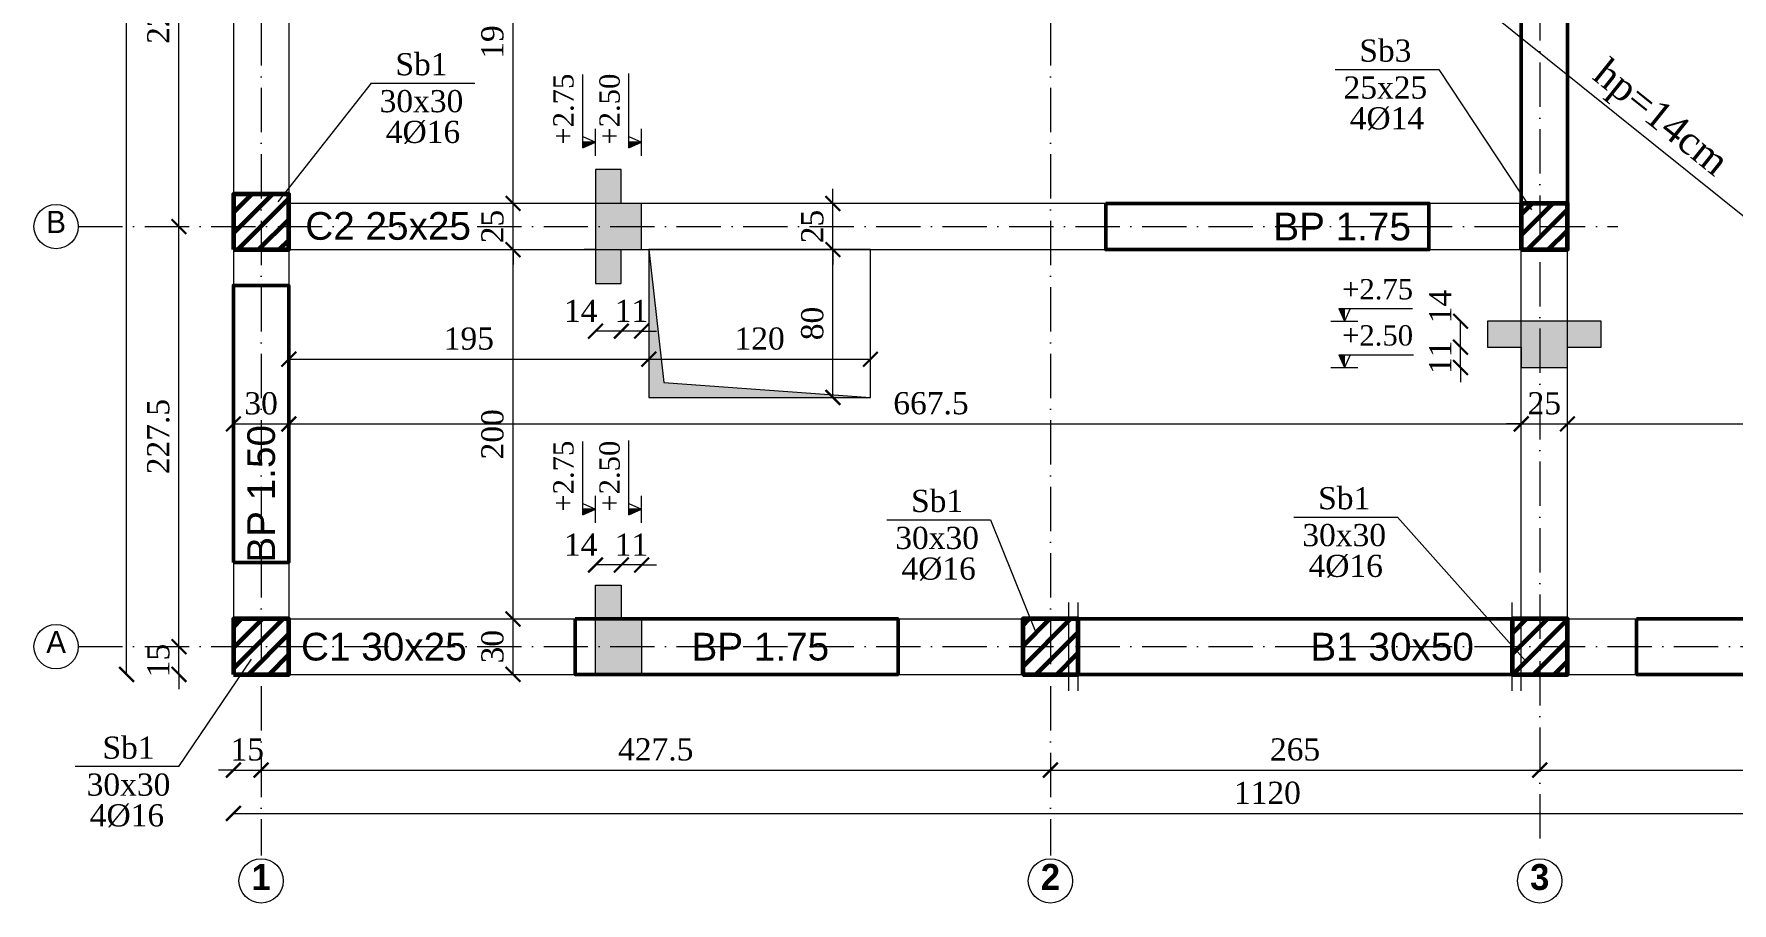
# Model space of a CAD drawing. Header units: millimetres. Extents: x 101328 to 154515, y -615720 to -604223.
# Drawn here: x 101453 to 110650, y -615720 to -611013 of the extents above; entities that cross this region are included whole.
import ezdxf
from ezdxf.enums import TextEntityAlignment as Align

# ---------------------------------------------------------------- set-up
doc = ezdxf.new("R2010")
doc.units = ezdxf.units.MM
doc.header["$PDMODE"] = 2
doc.header["$PDSIZE"] = 50
doc.linetypes.add('ACAD_ISO10W100', pattern=[18, 12, -3, 0, -3])
doc.layers.get('0').update_dxf_attribs({"lineweight": 15})
doc.layers.get('Defpoints').update_dxf_attribs({"color": 4})
for name, color, linetype, lineweight in [('Axe', 1, 'ACAD_ISO10W100', 18), ('Centuri', 7, 'Continuous', 15), ('Cofrag', 21, 'Continuous', 15), ('Cote', 7, 'Continuous', 18), ('Grinzi', 2, 'Continuous', 50), ('Stalpi', 11, 'Continuous', 60), ('Stalpi notatii', 4, 'Continuous', 20)]:
    doc.layers.add(name, color=color, linetype=linetype, lineweight=lineweight)
doc.layers.add('Markers', color=7, linetype='Continuous')
doc.layers.add('NEVAZUT', color=51, linetype='Continuous', lineweight=15, plot=False)
doc.styles.add('arial r150', font='arial.ttf', dxfattribs={"height": 150})
doc.styles.add('cezar', font='times.ttf')
doc.styles.add('GENERATED_STYLE_4', font='BELLB.TTF')
doc.styles.add('WMF-Times New Roman0', font='times.ttf')
doc.dimstyles.new('Centimetri 50', dxfattribs={"dimtxt": 120, "dimasz": 80, "dimexe": 1, "dimexo": 1, "dimgap": 50, "dimtad": 1, "dimdec": 0, "dimlfac": 0.1, "dimdsep": 46, "dimtxsty": 'WMF-Times New Roman0', "dimblk": 'ARCHTICK', "dimcen": 40, "dimse1": 1, "dimse2": 1, "dimclrd": 256, "dimclre": 256, "dimclrt": 256, "dimadec": 0, "dimazin": 2, "dimtp": 0.1, "dimtm": 0.1, "dimtfac": 0.71, "dimtdec": 0, "dimtix": 1, "dimtmove": 0, "dimatfit": 3, "dimfxl": 1, "dimlwd": -1, "dimlwe": -1, "dimarcsym": 0})
doc.dimstyles.new('Centimetri 50 cu virgula', dxfattribs={"dimtxt": 120, "dimasz": 80, "dimexe": 1, "dimexo": 1, "dimgap": 50, "dimtad": 1, "dimdec": 1, "dimlfac": 0.1, "dimzin": 12, "dimdsep": 46, "dimtxsty": 'WMF-Times New Roman0', "dimblk": 'ARCHTICK', "dimcen": 0, "dimse1": 1, "dimse2": 1, "dimclrd": 256, "dimclre": 256, "dimclrt": 256, "dimadec": 0, "dimazin": 3, "dimtp": 0.1, "dimtm": 0.1, "dimtfac": 0.71, "dimtdec": 1, "dimtix": 1, "dimtmove": 0, "dimatfit": 3, "dimfxl": 1, "dimlwd": -1, "dimlwe": -1, "dimarcsym": 0})
pattern_1 = [(45, (-30521.63, -2480.97), (-56.126601, 56.126601), [])]

# ---------------------------------------------------------------- blocks, each defined once
blk = doc.blocks.new('_ArchTick')
at = {"color": 0, "linetype": 'ByBlock', "const_width": 0.15}
blk.add_lwpolyline([(-0.5, -0.5), (0.5, 0.5)], dxfattribs=at)
blk = doc.blocks.new('*D7329')
at = {"layer": 'Cote', "ltscale": 1.5, "transparency": 16777216}
for p, q in [((102533.7, -614999.7), (102453.7, -614999.7)), ((102533.7, -614999.7), (102683.7, -614999.7)), ((102683.7, -614999.7), (102763.7, -614999.7))]:
    blk.add_line(p, q, dxfattribs=at)
at = {"layer": 'Defpoints', "color": 0, "ltscale": 1.5, "transparency": 16777216}
for p in [(102533.7, -614481.3), (102683.7, -614999.7), (102683.7, -615461.7)]:
    blk.add_point(p, dxfattribs=at)
at = {"layer": 'Cote', "ltscale": 1.5, "transparency": 16777216, "xscale": 80, "yscale": 80, "zscale": 80}
blk.add_blockref('_ArchTick', (102533.7, -614999.7), dxfattribs=at)
at = {"layer": 'Cote', "ltscale": 1.5, "transparency": 16777216, "xscale": 80, "yscale": 80, "zscale": 80, "rotation": 180}
blk.add_blockref('_ArchTick', (102683.7, -614999.7), dxfattribs=at)
at = {"layer": 'Cote', "ltscale": 1.5, "transparency": 16777216, "insert": (102608.7, -614888.6), "char_height": 120, "attachment_point": 5, "style": 'WMF-Times New Roman0'}
blk.add_mtext('15', dxfattribs=at)
blk = doc.blocks.new('*D7330')
at = {"layer": 'Cote', "ltscale": 1.5, "transparency": 16777216}
blk.add_line((102683.7, -614999.7), (106958.7, -614999.7), dxfattribs=at)
at = {"layer": 'Defpoints', "color": 0, "ltscale": 1.5, "transparency": 16777216}
for p in [(106958.7, -614999.7), (102683.7, -615461.7), (106958.7, -615461.4)]:
    blk.add_point(p, dxfattribs=at)
at = {"layer": 'Cote', "ltscale": 1.5, "transparency": 16777216, "xscale": 80, "yscale": 80, "zscale": 80, "rotation": 180}
blk.add_blockref('_ArchTick', (102683.7, -614999.7), dxfattribs=at)
at = {"layer": 'Cote', "ltscale": 1.5, "transparency": 16777216, "xscale": 80, "yscale": 80, "zscale": 80}
blk.add_blockref('_ArchTick', (106958.7, -614999.7), dxfattribs=at)
at = {"layer": 'Cote', "ltscale": 1.5, "transparency": 16777216, "insert": (104821.2, -614888.5), "char_height": 120, "attachment_point": 5, "style": 'WMF-Times New Roman0'}
blk.add_mtext('427.5', dxfattribs=at)
blk = doc.blocks.new('*D7331')
at = {"layer": 'Cote', "ltscale": 1.5, "transparency": 16777216}
blk.add_line((106958.7, -614999.7), (109608.7, -614999.7), dxfattribs=at)
at = {"layer": 'Defpoints', "color": 0, "ltscale": 1.5, "transparency": 16777216}
for p in [(109608.7, -614999.7), (106958.7, -615461.4), (109608.7, -615461.9)]:
    blk.add_point(p, dxfattribs=at)
at = {"layer": 'Cote', "ltscale": 1.5, "transparency": 16777216, "xscale": 80, "yscale": 80, "zscale": 80, "rotation": 180}
blk.add_blockref('_ArchTick', (106958.7, -614999.7), dxfattribs=at)
at = {"layer": 'Cote', "ltscale": 1.5, "transparency": 16777216, "xscale": 80, "yscale": 80, "zscale": 80}
blk.add_blockref('_ArchTick', (109608.7, -614999.7), dxfattribs=at)
at = {"layer": 'Cote', "ltscale": 1.5, "transparency": 16777216, "insert": (108283.7, -614888.6), "char_height": 120, "attachment_point": 5, "style": 'WMF-Times New Roman0'}
blk.add_mtext('265', dxfattribs=at)
blk = doc.blocks.new('*D7332')
at = {"layer": 'Cote', "ltscale": 1.5, "transparency": 16777216}
blk.add_line((109608.7, -614999.7), (113583.7, -614999.7), dxfattribs=at)
at = {"layer": 'Defpoints', "color": 0, "ltscale": 1.5, "transparency": 16777216}
for p in [(113583.7, -614999.7), (109608.7, -615461.9), (113583.7, -615461.8)]:
    blk.add_point(p, dxfattribs=at)
at = {"layer": 'Cote', "ltscale": 1.5, "transparency": 16777216, "xscale": 80, "yscale": 80, "zscale": 80, "rotation": 180}
blk.add_blockref('_ArchTick', (109608.7, -614999.7), dxfattribs=at)
at = {"layer": 'Cote', "ltscale": 1.5, "transparency": 16777216, "xscale": 80, "yscale": 80, "zscale": 80}
blk.add_blockref('_ArchTick', (113583.7, -614999.7), dxfattribs=at)
at = {"layer": 'Cote', "ltscale": 1.5, "transparency": 16777216, "insert": (111596.2, -614888.5), "char_height": 120, "attachment_point": 5, "style": 'WMF-Times New Roman0'}
blk.add_mtext('397.5', dxfattribs=at)
blk = doc.blocks.new('*D7334')
at = {"layer": 'Cote', "ltscale": 1.5, "transparency": 16777216}
blk.add_line((102533.7, -615234.4), (113733.7, -615234.4), dxfattribs=at)
at = {"layer": 'Defpoints', "color": 0, "ltscale": 1.5, "transparency": 16777216}
for p in [(102533.7, -614481.3), (113733.7, -614481.3), (113733.7, -615234.4)]:
    blk.add_point(p, dxfattribs=at)
at = {"layer": 'Cote', "ltscale": 1.5, "transparency": 16777216, "xscale": 80, "yscale": 80, "zscale": 80, "rotation": 180}
blk.add_blockref('_ArchTick', (102533.7, -615234.4), dxfattribs=at)
at = {"layer": 'Cote', "ltscale": 1.5, "transparency": 16777216, "xscale": 80, "yscale": 80, "zscale": 80}
blk.add_blockref('_ArchTick', (113733.7, -615234.4), dxfattribs=at)
at = {"layer": 'Cote', "ltscale": 1.5, "transparency": 16777216, "insert": (108133.7, -615123.4), "char_height": 120, "attachment_point": 5, "style": 'WMF-Times New Roman0'}
blk.add_mtext('1120', dxfattribs=at)
blk = doc.blocks.new('*D7349')
at = {"layer": 'Cote', "ltscale": 1.5, "transparency": 16777216}
for p, q in [((102238.6, -614331.3), (102238.6, -614251.3)), ((102238.6, -614481.3), (102238.6, -614331.3)), ((102238.6, -614481.3), (102238.6, -614561.3))]:
    blk.add_line(p, q, dxfattribs=at)
at = {"layer": 'Defpoints', "color": 0, "ltscale": 1.5, "transparency": 16777216}
for p in [(101693.4, -614331.3), (102238.6, -614331.3), (102533.7, -614481.3)]:
    blk.add_point(p, dxfattribs=at)
at = {"layer": 'Cote', "ltscale": 1.5, "transparency": 16777216, "xscale": 80, "yscale": 80, "zscale": 80}
for p, rotation in [((102238.6, -614331.3), 270), ((102238.6, -614481.3), 90)]:
    blk.add_blockref('_ArchTick', p, dxfattribs=dict(at, rotation=rotation))
at = {"layer": 'Cote', "ltscale": 1.5, "transparency": 16777216, "insert": (102127.5, -614406.3), "char_height": 120, "attachment_point": 5, "rotation": 90, "style": 'WMF-Times New Roman0'}
blk.add_mtext('15', dxfattribs=at)
blk = doc.blocks.new('*D7350')
at = {"layer": 'Cote', "ltscale": 1.5, "transparency": 16777216}
blk.add_line((102238.6, -614331.3), (102238.6, -612056.3), dxfattribs=at)
at = {"layer": 'Defpoints', "color": 0, "ltscale": 1.5, "transparency": 16777216}
for p in [(101693.4, -612056.3), (102238.6, -612056.3), (101693.4, -614331.3)]:
    blk.add_point(p, dxfattribs=at)
at = {"layer": 'Cote', "ltscale": 1.5, "transparency": 16777216, "xscale": 80, "yscale": 80, "zscale": 80}
for p, rotation in [((102238.6, -612056.3), 90), ((102238.6, -614331.3), 270)]:
    blk.add_blockref('_ArchTick', p, dxfattribs=dict(at, rotation=rotation))
at = {"layer": 'Cote', "ltscale": 1.5, "transparency": 16777216, "insert": (102127.4, -613193.8), "char_height": 120, "attachment_point": 5, "rotation": 90, "style": 'WMF-Times New Roman0'}
blk.add_mtext('227.5', dxfattribs=at)
blk = doc.blocks.new('*D7351')
at = {"layer": 'Cote', "ltscale": 1.5, "transparency": 16777216}
blk.add_line((102238.6, -612056.3), (102238.6, -609806.3), dxfattribs=at)
at = {"layer": 'Defpoints', "color": 0, "ltscale": 1.5, "transparency": 16777216}
for p in [(101693.4, -609806.3), (102238.6, -609806.3), (101693.4, -612056.3)]:
    blk.add_point(p, dxfattribs=at)
at = {"layer": 'Cote', "ltscale": 1.5, "transparency": 16777216, "xscale": 80, "yscale": 80, "zscale": 80}
for p, rotation in [((102238.6, -609806.3), 90), ((102238.6, -612056.3), 270)]:
    blk.add_blockref('_ArchTick', p, dxfattribs=dict(at, rotation=rotation))
at = {"layer": 'Cote', "ltscale": 1.5, "transparency": 16777216, "insert": (102127.5, -610931.3), "char_height": 120, "attachment_point": 5, "rotation": 90, "style": 'WMF-Times New Roman0'}
blk.add_mtext('225', dxfattribs=at)
blk = doc.blocks.new('*D7354')
at = {"layer": 'Cote', "ltscale": 1.5, "transparency": 16777216}
blk.add_line((101955.1, -614481.3), (101955.1, -605381.3), dxfattribs=at)
at = {"layer": 'Defpoints', "color": 0, "ltscale": 1.5, "transparency": 16777216}
for p in [(101955.1, -605381.3), (102533.7, -605381.3), (102533.7, -614481.3)]:
    blk.add_point(p, dxfattribs=at)
at = {"layer": 'Cote', "ltscale": 1.5, "transparency": 16777216, "xscale": 80, "yscale": 80, "zscale": 80}
for p, rotation in [((101955.1, -605381.3), 90), ((101955.1, -614481.3), 270)]:
    blk.add_blockref('_ArchTick', p, dxfattribs=dict(at, rotation=rotation))
at = {"layer": 'Cote', "ltscale": 1.5, "transparency": 16777216, "insert": (101843.9, -609931.3), "char_height": 120, "attachment_point": 5, "rotation": 90, "style": 'WMF-Times New Roman0'}
blk.add_mtext('910', dxfattribs=at)
blk = doc.blocks.new('*D7362')
at = {"layer": 'Cote', "ltscale": 1.5, "transparency": 16777216}
blk.add_line((104048.1, -614481.3), (104048.1, -614181.3), dxfattribs=at)
at = {"layer": 'Defpoints', "color": 0, "ltscale": 1.5, "transparency": 16777216}
for p in [(102833.7, -614181.3), (104048.1, -614181.3), (102533.7, -614481.3)]:
    blk.add_point(p, dxfattribs=at)
at = {"layer": 'Cote', "ltscale": 1.5, "transparency": 16777216, "xscale": 80, "yscale": 80, "zscale": 80}
for p, rotation in [((104048.1, -614181.3), 90), ((104048.1, -614481.3), 270)]:
    blk.add_blockref('_ArchTick', p, dxfattribs=dict(at, rotation=rotation))
at = {"layer": 'Cote', "ltscale": 1.5, "transparency": 16777216, "insert": (103937.1, -614331.3), "char_height": 120, "attachment_point": 5, "rotation": 90, "style": 'WMF-Times New Roman0'}
blk.add_mtext('30', dxfattribs=at)
blk = doc.blocks.new('*D7363')
at = {"layer": 'Cote', "ltscale": 1.5, "transparency": 16777216}
blk.add_line((104048.1, -614181.3), (104048.1, -612181.3), dxfattribs=at)
at = {"layer": 'Defpoints', "color": 0, "ltscale": 1.5, "transparency": 16777216}
for p in [(102833.7, -612181.3), (104048.1, -612181.3), (102833.7, -614181.3)]:
    blk.add_point(p, dxfattribs=at)
at = {"layer": 'Cote', "ltscale": 1.5, "transparency": 16777216, "xscale": 80, "yscale": 80, "zscale": 80}
for p, rotation in [((104048.1, -612181.3), 90), ((104048.1, -614181.3), 270)]:
    blk.add_blockref('_ArchTick', p, dxfattribs=dict(at, rotation=rotation))
at = {"layer": 'Cote', "ltscale": 1.5, "transparency": 16777216, "insert": (103937.1, -613181.3), "char_height": 120, "attachment_point": 5, "rotation": 90, "style": 'WMF-Times New Roman0'}
blk.add_mtext('200', dxfattribs=at)
blk = doc.blocks.new('*D7364')
at = {"layer": 'Cote', "ltscale": 1.5, "transparency": 16777216}
for p, q in [((104048.1, -611931.3), (104048.1, -611851.3)), ((104048.1, -612181.3), (104048.1, -611931.3)), ((104048.1, -612181.3), (104048.1, -612261.3))]:
    blk.add_line(p, q, dxfattribs=at)
at = {"layer": 'Defpoints', "color": 0, "ltscale": 1.5, "transparency": 16777216}
for p in [(102833.7, -611931.3), (104048.1, -611931.3), (102833.7, -612181.3)]:
    blk.add_point(p, dxfattribs=at)
at = {"layer": 'Cote', "ltscale": 1.5, "transparency": 16777216, "xscale": 80, "yscale": 80, "zscale": 80}
for p, rotation in [((104048.1, -611931.3), 270), ((104048.1, -612181.3), 90)]:
    blk.add_blockref('_ArchTick', p, dxfattribs=dict(at, rotation=rotation))
at = {"layer": 'Cote', "ltscale": 1.5, "transparency": 16777216, "insert": (103937.1, -612056.3), "char_height": 120, "attachment_point": 5, "rotation": 90, "style": 'WMF-Times New Roman0'}
blk.add_mtext('25', dxfattribs=at)
blk = doc.blocks.new('*D7365')
at = {"layer": 'Cote', "ltscale": 1.5, "transparency": 16777216}
blk.add_line((104048.1, -611931.3), (104048.1, -609956.3), dxfattribs=at)
at = {"layer": 'Defpoints', "color": 0, "ltscale": 1.5, "transparency": 16777216}
for p in [(104048.1, -609956.3), (112083.7, -609956.3), (102833.7, -611931.3)]:
    blk.add_point(p, dxfattribs=at)
at = {"layer": 'Cote', "ltscale": 1.5, "transparency": 16777216, "xscale": 80, "yscale": 80, "zscale": 80}
for p, rotation in [((104048.1, -609956.3), 90), ((104048.1, -611931.3), 270)]:
    blk.add_blockref('_ArchTick', p, dxfattribs=dict(at, rotation=rotation))
at = {"layer": 'Cote', "ltscale": 1.5, "transparency": 16777216, "insert": (103936.9, -610943.8), "char_height": 120, "attachment_point": 5, "rotation": 90, "style": 'WMF-Times New Roman0'}
blk.add_mtext('197.5', dxfattribs=at)
blk = doc.blocks.new('*D7369')
at = {"layer": 'Cote', "ltscale": 1.5, "transparency": 16777216}
blk.add_line((102533.7, -613125.3), (102833.7, -613125.3), dxfattribs=at)
at = {"layer": 'Defpoints', "color": 0, "ltscale": 1.5, "transparency": 16777216}
for p in [(102833.7, -613125.3), (102533.7, -613874.7), (102833.7, -614181.3)]:
    blk.add_point(p, dxfattribs=at)
at = {"layer": 'Cote', "ltscale": 1.5, "transparency": 16777216, "xscale": 80, "yscale": 80, "zscale": 80, "rotation": 180}
blk.add_blockref('_ArchTick', (102533.7, -613125.3), dxfattribs=at)
at = {"layer": 'Cote', "ltscale": 1.5, "transparency": 16777216, "xscale": 80, "yscale": 80, "zscale": 80}
blk.add_blockref('_ArchTick', (102833.7, -613125.3), dxfattribs=at)
at = {"layer": 'Cote', "ltscale": 1.5, "transparency": 16777216, "insert": (102683.7, -613014.2), "char_height": 120, "attachment_point": 5, "style": 'WMF-Times New Roman0'}
blk.add_mtext('30', dxfattribs=at)
blk = doc.blocks.new('*D7370')
at = {"layer": 'Cote', "ltscale": 1.5, "transparency": 16777216}
blk.add_line((102833.7, -613125.3), (109508.7, -613125.3), dxfattribs=at)
at = {"layer": 'Defpoints', "color": 0, "ltscale": 1.5, "transparency": 16777216}
for p in [(109508.7, -613125.3), (102833.7, -613874.7), (109508.7, -614181.3)]:
    blk.add_point(p, dxfattribs=at)
at = {"layer": 'Cote', "ltscale": 1.5, "transparency": 16777216, "xscale": 80, "yscale": 80, "zscale": 80, "rotation": 180}
blk.add_blockref('_ArchTick', (102833.7, -613125.3), dxfattribs=at)
at = {"layer": 'Cote', "ltscale": 1.5, "transparency": 16777216, "xscale": 80, "yscale": 80, "zscale": 80}
blk.add_blockref('_ArchTick', (109508.7, -613125.3), dxfattribs=at)
at = {"layer": 'Cote', "ltscale": 1.5, "transparency": 16777216, "insert": (106311.7, -613014), "char_height": 120, "attachment_point": 5, "style": 'WMF-Times New Roman0'}
blk.add_mtext('667.5', dxfattribs=at)
blk = doc.blocks.new('*D7371')
at = {"layer": 'Cote', "ltscale": 1.5, "transparency": 16777216}
for p, q in [((109508.7, -613125.3), (109428.7, -613125.3)), ((109508.7, -613125.3), (109758.7, -613125.3)), ((109758.7, -613125.3), (109838.7, -613125.3))]:
    blk.add_line(p, q, dxfattribs=at)
at = {"layer": 'Defpoints', "color": 0, "ltscale": 1.5, "transparency": 16777216}
for p in [(109758.7, -613125.3), (109508.7, -614181.3), (109758.7, -614181.3)]:
    blk.add_point(p, dxfattribs=at)
at = {"layer": 'Cote', "ltscale": 1.5, "transparency": 16777216, "xscale": 80, "yscale": 80, "zscale": 80}
blk.add_blockref('_ArchTick', (109508.7, -613125.3), dxfattribs=at)
at = {"layer": 'Cote', "ltscale": 1.5, "transparency": 16777216, "xscale": 80, "yscale": 80, "zscale": 80, "rotation": 180}
blk.add_blockref('_ArchTick', (109758.7, -613125.3), dxfattribs=at)
at = {"layer": 'Cote', "ltscale": 1.5, "transparency": 16777216, "insert": (109633.7, -613014.2), "char_height": 120, "attachment_point": 5, "style": 'WMF-Times New Roman0'}
blk.add_mtext('25', dxfattribs=at)
blk = doc.blocks.new('*D7373')
at = {"layer": 'Cote', "ltscale": 1.5, "transparency": 16777216}
blk.add_line((109758.7, -613125.3), (113433.7, -613125.3), dxfattribs=at)
at = {"layer": 'Defpoints', "color": 0, "ltscale": 1.5, "transparency": 16777216}
for p in [(113433.7, -613125.3), (109758.7, -614181.3), (113433.7, -614181.3)]:
    blk.add_point(p, dxfattribs=at)
at = {"layer": 'Cote', "ltscale": 1.5, "transparency": 16777216, "xscale": 80, "yscale": 80, "zscale": 80, "rotation": 180}
blk.add_blockref('_ArchTick', (109758.7, -613125.3), dxfattribs=at)
at = {"layer": 'Cote', "ltscale": 1.5, "transparency": 16777216, "xscale": 80, "yscale": 80, "zscale": 80}
blk.add_blockref('_ArchTick', (113433.7, -613125.3), dxfattribs=at)
at = {"layer": 'Cote', "ltscale": 1.5, "transparency": 16777216, "insert": (111596.2, -613014), "char_height": 120, "attachment_point": 5, "style": 'WMF-Times New Roman0'}
blk.add_mtext('367.5', dxfattribs=at)
blk = doc.blocks.new('*D7401')
at = {"layer": 'Cofrag', "transparency": 16777216}
for p, q in [((104634.6, -613889), (104554.6, -613889)), ((104744.6, -613889), (104634.6, -613889)), ((104744.6, -613889), (104824.6, -613889))]:
    blk.add_line(p, q, dxfattribs=at)
at = {"layer": 'Defpoints', "color": 0, "transparency": 16777216}
for p in [(104634.6, -613889), (104634.6, -613997.9), (104744.6, -614181.3)]:
    blk.add_point(p, dxfattribs=at)
at = {"layer": 'Cofrag', "transparency": 16777216, "xscale": 80, "yscale": 80, "zscale": 80}
blk.add_blockref('_ArchTick', (104634.6, -613889), dxfattribs=at)
at = {"layer": 'Cofrag', "transparency": 16777216, "xscale": 80, "yscale": 80, "zscale": 80, "rotation": 180}
blk.add_blockref('_ArchTick', (104744.6, -613889), dxfattribs=at)
at = {"layer": 'Cofrag', "transparency": 16777216, "insert": (104689.6, -613779), "char_height": 120, "attachment_point": 5, "style": 'WMF-Times New Roman0'}
blk.add_mtext('11', dxfattribs=at)
blk = doc.blocks.new('*D7402')
at = {"layer": 'Cofrag', "transparency": 16777216}
blk.add_line((104634.6, -613889), (104494.6, -613889), dxfattribs=at)
at = {"layer": 'Defpoints', "color": 0, "transparency": 16777216}
for p in [(104494.6, -613889), (104494.6, -613997.9), (104634.6, -613997.9)]:
    blk.add_point(p, dxfattribs=at)
at = {"layer": 'Cofrag', "transparency": 16777216, "xscale": 80, "yscale": 80, "zscale": 80, "rotation": 180}
blk.add_blockref('_ArchTick', (104494.6, -613889), dxfattribs=at)
at = {"layer": 'Cofrag', "transparency": 16777216, "xscale": 80, "yscale": 80, "zscale": 80}
blk.add_blockref('_ArchTick', (104634.6, -613889), dxfattribs=at)
at = {"layer": 'Cofrag', "transparency": 16777216, "insert": (104414.6, -613779), "char_height": 120, "attachment_point": 5, "style": 'WMF-Times New Roman0'}
blk.add_mtext('14', dxfattribs=at)
blk = doc.blocks.new('*D7389')
at = {"layer": 'Cofrag', "transparency": 16777216}
for p, q in [((104634.6, -612622.6), (104554.6, -612622.6)), ((104744.6, -612622.6), (104634.6, -612622.6)), ((104744.6, -612622.6), (104824.6, -612622.6))]:
    blk.add_line(p, q, dxfattribs=at)
at = {"layer": 'Defpoints', "color": 0, "transparency": 16777216}
for p in [(104744.6, -612181.3), (104634.6, -612364.6), (104634.6, -612622.6)]:
    blk.add_point(p, dxfattribs=at)
at = {"layer": 'Cofrag', "transparency": 16777216, "xscale": 80, "yscale": 80, "zscale": 80}
blk.add_blockref('_ArchTick', (104634.6, -612622.6), dxfattribs=at)
at = {"layer": 'Cofrag', "transparency": 16777216, "xscale": 80, "yscale": 80, "zscale": 80, "rotation": 180}
blk.add_blockref('_ArchTick', (104744.6, -612622.6), dxfattribs=at)
at = {"layer": 'Cofrag', "transparency": 16777216, "insert": (104689.6, -612512.6), "char_height": 120, "attachment_point": 5, "style": 'WMF-Times New Roman0'}
blk.add_mtext('11', dxfattribs=at)
blk = doc.blocks.new('*D7390')
at = {"layer": 'Cofrag', "transparency": 16777216}
blk.add_line((104634.6, -612622.6), (104494.6, -612622.6), dxfattribs=at)
at = {"layer": 'Defpoints', "color": 0, "transparency": 16777216}
for p in [(104494.6, -612364.6), (104634.6, -612364.6), (104494.6, -612622.6)]:
    blk.add_point(p, dxfattribs=at)
at = {"layer": 'Cofrag', "transparency": 16777216, "xscale": 80, "yscale": 80, "zscale": 80, "rotation": 180}
blk.add_blockref('_ArchTick', (104494.6, -612622.6), dxfattribs=at)
at = {"layer": 'Cofrag', "transparency": 16777216, "xscale": 80, "yscale": 80, "zscale": 80}
blk.add_blockref('_ArchTick', (104634.6, -612622.6), dxfattribs=at)
at = {"layer": 'Cofrag', "transparency": 16777216, "insert": (104414.6, -612512.6), "char_height": 120, "attachment_point": 5, "style": 'WMF-Times New Roman0'}
blk.add_mtext('14', dxfattribs=at)
blk = doc.blocks.new('*D7393')
at = {"layer": 'Cofrag', "transparency": 16777216}
for p, q in [((109180, -612709.4), (109180, -612629.4)), ((109180, -612819.4), (109180, -612709.4)), ((109180, -612819.4), (109180, -612899.4))]:
    blk.add_line(p, q, dxfattribs=at)
at = {"layer": 'Defpoints', "color": 0, "transparency": 16777216}
for p in [(109180, -612709.4), (109325.4, -612709.4), (109508.7, -612819.4)]:
    blk.add_point(p, dxfattribs=at)
at = {"layer": 'Cofrag', "transparency": 16777216, "xscale": 80, "yscale": 80, "zscale": 80}
for p, rotation in [((109180, -612709.4), 270), ((109180, -612819.4), 90)]:
    blk.add_blockref('_ArchTick', p, dxfattribs=dict(at, rotation=rotation))
at = {"layer": 'Cofrag', "transparency": 16777216, "insert": (109070, -612764.4), "char_height": 120, "attachment_point": 5, "rotation": 90, "style": 'WMF-Times New Roman0'}
blk.add_mtext('11', dxfattribs=at)
blk = doc.blocks.new('*D7394')
at = {"layer": 'Cofrag', "transparency": 16777216}
blk.add_line((109180, -612709.4), (109180, -612569.4), dxfattribs=at)
at = {"layer": 'Defpoints', "color": 0, "transparency": 16777216}
for p in [(109180, -612569.4), (109325.4, -612569.4), (109325.4, -612709.4)]:
    blk.add_point(p, dxfattribs=at)
at = {"layer": 'Cofrag', "transparency": 16777216, "xscale": 80, "yscale": 80, "zscale": 80}
for p, rotation in [((109180, -612569.4), 90), ((109180, -612709.4), 270)]:
    blk.add_blockref('_ArchTick', p, dxfattribs=dict(at, rotation=rotation))
at = {"layer": 'Cofrag', "transparency": 16777216, "insert": (109070, -612489.4), "char_height": 120, "attachment_point": 5, "rotation": 90, "style": 'WMF-Times New Roman0'}
blk.add_mtext('14', dxfattribs=at)
blk = doc.blocks.new('*D7383')
at = {"layer": 'Cote', "ltscale": 1.5, "transparency": 16777216}
blk.add_line((102833.7, -612774.7), (104783.7, -612774.7), dxfattribs=at)
at = {"layer": 'Defpoints', "color": 0, "ltscale": 1.5, "transparency": 16777216}
for p in [(104783.7, -612774.7), (102833.7, -612914.5), (104783.7, -612914.5)]:
    blk.add_point(p, dxfattribs=at)
at = {"layer": 'Cote', "ltscale": 1.5, "transparency": 16777216, "xscale": 80, "yscale": 80, "zscale": 80, "rotation": 180}
blk.add_blockref('_ArchTick', (102833.7, -612774.7), dxfattribs=at)
at = {"layer": 'Cote', "ltscale": 1.5, "transparency": 16777216, "xscale": 80, "yscale": 80, "zscale": 80}
blk.add_blockref('_ArchTick', (104783.7, -612774.7), dxfattribs=at)
at = {"layer": 'Cote', "ltscale": 1.5, "transparency": 16777216, "insert": (103808.7, -612663.5), "char_height": 120, "attachment_point": 5, "style": 'WMF-Times New Roman0'}
blk.add_mtext('195', dxfattribs=at)
blk = doc.blocks.new('*D7384')
at = {"layer": 'Cote', "ltscale": 1.5, "transparency": 16777216}
blk.add_line((104783.7, -612774.7), (105983.7, -612774.7), dxfattribs=at)
at = {"layer": 'Defpoints', "color": 0, "ltscale": 1.5, "transparency": 16777216}
for p in [(105983.7, -612774.7), (104783.7, -612914.5), (105983.7, -612981.3)]:
    blk.add_point(p, dxfattribs=at)
at = {"layer": 'Cote', "ltscale": 1.5, "transparency": 16777216, "xscale": 80, "yscale": 80, "zscale": 80, "rotation": 180}
blk.add_blockref('_ArchTick', (104783.7, -612774.7), dxfattribs=at)
at = {"layer": 'Cote', "ltscale": 1.5, "transparency": 16777216, "xscale": 80, "yscale": 80, "zscale": 80}
blk.add_blockref('_ArchTick', (105983.7, -612774.7), dxfattribs=at)
at = {"layer": 'Cote', "ltscale": 1.5, "transparency": 16777216, "insert": (105383.7, -612663.7), "char_height": 120, "attachment_point": 5, "style": 'WMF-Times New Roman0'}
blk.add_mtext('120', dxfattribs=at)
blk = doc.blocks.new('*D7385')
at = {"layer": 'Cote', "ltscale": 1.5, "transparency": 16777216}
blk.add_line((105780.5, -612981.3), (105780.5, -612181.3), dxfattribs=at)
at = {"layer": 'Defpoints', "color": 0, "ltscale": 1.5, "transparency": 16777216}
for p in [(105780.5, -612181.3), (105983.7, -612181.3), (105983.7, -612981.3)]:
    blk.add_point(p, dxfattribs=at)
at = {"layer": 'Cote', "ltscale": 1.5, "transparency": 16777216, "xscale": 80, "yscale": 80, "zscale": 80}
for p, rotation in [((105780.5, -612181.3), 90), ((105780.5, -612981.3), 270)]:
    blk.add_blockref('_ArchTick', p, dxfattribs=dict(at, rotation=rotation))
at = {"layer": 'Cote', "ltscale": 1.5, "transparency": 16777216, "insert": (105669.4, -612581.3), "char_height": 120, "attachment_point": 5, "rotation": 90, "style": 'WMF-Times New Roman0'}
blk.add_mtext('80', dxfattribs=at)
blk = doc.blocks.new('*D7386')
at = {"layer": 'Cote', "ltscale": 1.5, "transparency": 16777216}
for p, q in [((105780.5, -611931.3), (105780.5, -611851.3)), ((105780.5, -612181.3), (105780.5, -611931.3)), ((105780.5, -612181.3), (105780.5, -612261.3))]:
    blk.add_line(p, q, dxfattribs=at)
at = {"layer": 'Defpoints', "color": 0, "ltscale": 1.5, "transparency": 16777216}
for p in [(105780.5, -611931.3), (105992.5, -611931.3), (105983.7, -612181.3)]:
    blk.add_point(p, dxfattribs=at)
at = {"layer": 'Cote', "ltscale": 1.5, "transparency": 16777216, "xscale": 80, "yscale": 80, "zscale": 80}
for p, rotation in [((105780.5, -611931.3), 270), ((105780.5, -612181.3), 90)]:
    blk.add_blockref('_ArchTick', p, dxfattribs=dict(at, rotation=rotation))
at = {"layer": 'Cote', "ltscale": 1.5, "transparency": 16777216, "insert": (105669.4, -612056.3), "char_height": 120, "attachment_point": 5, "rotation": 90, "style": 'WMF-Times New Roman0'}
blk.add_mtext('25', dxfattribs=at)

msp = doc.modelspace()

# ---------------------------------------------------------------- hatches: boundary and pattern name
at = {"ltscale": 1.5}
h = msp.add_hatch(color=256, dxfattribs=at)
h.dxf.hatch_style = 1
h.paths.add_polyline_path([(104865.01, -612899.99), (104783.75, -612181.26), (104783.75, -612981.26), (105983.75, -612981.26)])
at = {"layer": 'Cofrag'}
for points in [[(104426.04, -611599.89), (104426.04, -611630.46), (104494.57, -611599.89)], [(104676.04, -611599.89), (104676.04, -611630.46), (104744.57, -611599.89)], [(104634.57, -611931.26), (104634.57, -611747.89), (104494.57, -611747.89), (104494.57, -612364.63), (104634.57, -612364.63), (104634.57, -612181.26), (104744.57, -612181.26), (104744.57, -611931.26)], [(108551.29, -612500.91), (108520.72, -612500.91), (108551.29, -612569.43)], [(109758.75, -612709.43), (109942.12, -612709.43), (109942.12, -612569.43), (109325.38, -612569.43), (109325.38, -612709.43), (109508.75, -612709.43), (109508.75, -612819.43), (109758.75, -612819.43)], [(108551.29, -612750.91), (108520.72, -612750.91), (108551.29, -612819.43)], [(104426.04, -613587.37), (104426.04, -613617.93), (104494.57, -613587.37)], [(104676.04, -613587.37), (104676.04, -613617.93), (104744.57, -613587.37)], [(104624.57, -614481.26), (104494.57, -614481.26), (104494.57, -613997.89), (104634.57, -613997.89), (104634.57, -614181.26), (104744.57, -614181.26), (104744.57, -614481.26)]]:
    msp.add_hatch(color=256, dxfattribs=at).paths.add_polyline_path(points)
at = {"layer": 'Stalpi', "ltscale": 1.5}
h = msp.add_hatch(dxfattribs=at)
h.set_pattern_fill('ANSI31', color=256, scale=25, style=0)
h.set_pattern_definition(pattern_1)
h.paths.add_polyline_path([(102533.75, -612181.26), (102833.75, -612181.26), (102833.75, -611881.26), (102533.75, -611881.26)])
h = msp.add_hatch(dxfattribs=at)
h.set_pattern_fill('ANSI31', color=256, scale=25, style=0)
h.set_pattern_definition(pattern_1)
h.paths.add_polyline_path([(102533.75, -612181.26), (102833.75, -612181.26), (102833.75, -611881.26), (102533.75, -611881.26)])
h = msp.add_hatch(dxfattribs=at)
h.set_pattern_fill('ANSI31', color=256, scale=25, style=0)
h.set_pattern_definition([(45, (-30496.63, -2480.97), (-56.126601, 56.126601), [])])
h.paths.add_polyline_path([(109508.75, -612181.26), (109758.75, -612181.26), (109758.75, -611931.26), (109508.75, -611931.26)])
h = msp.add_hatch(dxfattribs=at)
h.set_pattern_fill('ANSI31', color=256, scale=25, style=0)
h.set_pattern_definition(pattern_1)
h.paths.add_polyline_path([(102533.75, -614481.26), (102833.75, -614481.26), (102833.75, -614181.26), (102533.75, -614181.26)])
h = msp.add_hatch(dxfattribs=at)
h.set_pattern_fill('ANSI31', color=256, scale=25, style=0)
h.set_pattern_definition(pattern_1)
h.paths.add_polyline_path([(102533.75, -614481.26), (102833.75, -614481.26), (102833.75, -614181.26), (102533.75, -614181.26)])
h = msp.add_hatch(dxfattribs=at)
h.set_pattern_fill('ANSI31', color=256, scale=25, style=0)
h.set_pattern_definition(pattern_1)
h.paths.add_polyline_path([(106808.75, -614481.26), (107108.75, -614481.26), (107108.75, -614181.26), (106808.75, -614181.26)])
h = msp.add_hatch(dxfattribs=at)
h.set_pattern_fill('ANSI31', color=256, scale=25, style=0)
h.set_pattern_definition(pattern_1)
h.paths.add_polyline_path([(109458.75, -614481.26), (109758.75, -614481.26), (109758.75, -614181.26), (109458.75, -614181.26)])

# ---------------------------------------------------------------- linework, layer by layer
at = {"layer": 'Axe', "ltscale": 20}
for p, q in [((102683.75, -604463.23), (102683.75, -615461.71)), ((106958.75, -604463.23), (106958.75, -615461.4)), ((109608.75, -609368.33), (109608.75, -615461.92)), ((101693.4, -612056.26), (110030.93, -612056.26)), ((101693.4, -614331.26), (115569.51, -614331.26))]:
    msp.add_line(p, q, dxfattribs=at)
at = {"layer": 'Axe', "color": 0, "linetype": 'ByBlock'}
for centre in [(101573.4, -612056.26), (101573.4, -614331.26), (102683.75, -615599.53), (106958.75, -615599.53), (109608.75, -615599.53)]:
    msp.add_circle(centre, 120, dxfattribs=at)
at = {"layer": 'Centuri', "ltscale": 1.5}
for points in [[(112383.75, -609656.26), (112383.75, -605381.26), (112383.75, -605381.26), (102533.75, -605381.26), (102533.75, -614481.26), (113733.75, -614481.26), (113733.75, -609656.26)], [(102833.75, -614181.26), (113433.75, -614181.26), (113433.75, -609956.26), (112083.75, -609956.26), (112083.75, -605681.26), (102833.75, -605681.26)], [(105983.75, -612181.26), (104783.75, -612181.26), (104783.75, -612981.26), (105983.75, -612981.26)]]:
    msp.add_lwpolyline(points, close=True, dxfattribs=at)
for points in [[(109508.75, -614181.26), (109508.75, -611931.26), (102833.75, -611931.26)], [(109758.75, -614181.26), (109758.75, -611931.26)], [(102833.75, -612181.26), (109508.75, -612181.26)], [(104783.75, -612181.26), (104865.01, -612899.99), (105983.75, -612981.26)]]:
    msp.add_lwpolyline(points, dxfattribs=at)
at = {"layer": 'Cofrag'}
for p, q in [((104676.04, -611630.46), (104676.04, -611226.88)), ((104426.04, -611630.46), (104426.04, -611232.07)), ((104676.04, -611630.46), (104676.04, -611246.12)), ((104426.04, -611599.89), (104426.04, -611569.32)), ((104426.04, -611569.32), (104494.57, -611599.89)), ((104494.57, -611672.97), (104494.57, -611526.8)), ((104676.04, -611599.89), (104676.04, -611569.32)), ((104676.04, -611569.32), (104744.57, -611599.89)), ((104744.57, -611672.97), (104744.57, -611526.8)), ((104426.04, -611630.46), (104494.57, -611599.89)), ((104494.57, -611599.89), (104426.04, -611599.89)), ((104676.04, -611630.46), (104744.57, -611599.89)), ((104744.57, -611599.89), (104676.04, -611599.89)), ((108520.72, -612500.91), (108919.11, -612500.91)), ((108520.72, -612500.91), (108551.29, -612569.43)), ((108551.29, -612500.91), (108581.86, -612500.91)), ((108581.86, -612500.91), (108551.29, -612569.43)), ((108551.29, -612569.43), (108551.29, -612500.91)), ((108478.21, -612569.43), (108624.38, -612569.43)), ((108520.72, -612750.91), (108905.06, -612750.91)), ((108520.72, -612750.91), (108924.3, -612750.91)), ((108520.72, -612750.91), (108551.29, -612819.43)), ((108551.29, -612750.91), (108581.86, -612750.91)), ((108581.86, -612750.91), (108551.29, -612819.43)), ((108551.29, -612819.43), (108551.29, -612750.91)), ((108478.21, -612819.43), (108624.38, -612819.43)), ((104426.04, -613617.93), (104426.04, -613219.55)), ((104676.04, -613617.93), (104676.04, -613214.36)), ((104676.04, -613617.93), (104676.04, -613233.6)), ((104494.57, -613660.45), (104494.57, -613514.28)), ((104744.57, -613660.45), (104744.57, -613514.28)), ((104426.04, -613587.37), (104426.04, -613556.8)), ((104426.04, -613556.8), (104494.57, -613587.37)), ((104426.04, -613617.93), (104494.57, -613587.37)), ((104494.57, -613587.37), (104426.04, -613587.37)), ((104676.04, -613587.37), (104676.04, -613556.8)), ((104676.04, -613556.8), (104744.57, -613587.37)), ((104676.04, -613617.93), (104744.57, -613587.37)), ((104744.57, -613587.37), (104676.04, -613587.37))]:
    msp.add_line(p, q, dxfattribs=at)
for points in [[(104634.57, -611931.26), (104634.57, -611747.89), (104494.57, -611747.89), (104494.57, -612364.63), (104634.57, -612364.63), (104634.57, -612181.26), (104744.57, -612181.26), (104744.57, -611931.26)], [(109758.75, -612709.43), (109942.12, -612709.43), (109942.12, -612569.43), (109325.38, -612569.43), (109325.38, -612709.43), (109508.75, -612709.43), (109508.75, -612819.43), (109758.75, -612819.43)], [(104624.57, -614481.26), (104624.57, -614481.26), (104494.57, -614481.26), (104494.57, -613997.89), (104634.57, -613997.89), (104634.57, -614181.26), (104744.57, -614181.26), (104744.57, -614481.26)]]:
    msp.add_lwpolyline(points, close=True, dxfattribs=at)
at = {"layer": 'Cote', "ltscale": 1.5}
msp.add_lwpolyline([(102833.75, -605681.26), (113433.75, -614181.26)], dxfattribs=at)
at = {"layer": 'Grinzi', "ltscale": 1.5}
for points in [[(109508.75, -612181.26), (109758.75, -612181.26), (109758.75, -609956.26), (109508.75, -609956.26)], [(106808.75, -614181.26), (106808.75, -614481.26), (109758.75, -614481.26), (109758.75, -614181.26)]]:
    msp.add_lwpolyline(points, close=True, dxfattribs=at)
at = {"layer": 'Grinzi', "color": 4, "ltscale": 1.5}
for points in [[(107258.75, -611931.26), (107258.75, -612181.26), (109008.75, -612181.26), (109008.75, -611931.26)], [(102533.75, -613874.73), (102833.75, -613874.73), (102833.75, -612374.73), (102533.75, -612374.73)], [(104383.75, -614181.26), (104383.75, -614481.26), (106133.75, -614481.26), (106133.75, -614181.26)], [(110133.75, -614181.26), (110133.75, -614481.26), (111883.75, -614481.26), (111883.75, -614181.26)]]:
    msp.add_lwpolyline(points, close=True, dxfattribs=at)
at = {"layer": 'NEVAZUT', "ltscale": 1.5}
for p, q in [((104494.57, -611931.26), (104433.53, -611931.26)), ((104494.57, -612181.26), (104433.53, -612181.26)), ((109508.75, -612569.43), (109508.75, -612508.4)), ((109758.75, -612569.43), (109758.75, -612508.4))]:
    msp.add_line(p, q, dxfattribs=at)
for points in [[(107258.75, -611931.26), (109008.75, -611931.26)], [(102533.75, -613874.73), (102533.75, -612374.73)], [(107058.75, -614570.39), (107058.75, -614092.13)], [(107108.75, -614570.39), (107108.75, -614092.13)], [(109458.75, -614570.39), (109458.75, -614092.13)], [(109508.75, -614570.39), (109508.75, -614092.13)], [(104383.75, -614181.26), (106133.75, -614181.26)], [(104494.57, -614181.26), (104414.04, -614181.26)], [(110133.75, -614181.26), (111883.75, -614181.26)]]:
    msp.add_lwpolyline(points, dxfattribs=at)
at = {"layer": 'Stalpi', "ltscale": 1.5, "flags": 128}
for points in [[(102533.75, -612181.26), (102833.75, -612181.26), (102833.75, -611881.26), (102533.75, -611881.26)], [(102533.75, -612181.26), (102833.75, -612181.26), (102833.75, -611881.26), (102533.75, -611881.26)], [(109508.75, -612181.26), (109758.75, -612181.26), (109758.75, -611931.26), (109508.75, -611931.26)], [(102533.75, -614481.26), (102833.75, -614481.26), (102833.75, -614181.26), (102533.75, -614181.26)], [(102533.75, -614481.26), (102833.75, -614481.26), (102833.75, -614181.26), (102533.75, -614181.26)], [(106808.75, -614481.26), (107108.75, -614481.26), (107108.75, -614181.26), (106808.75, -614181.26)], [(109458.75, -614481.26), (109758.75, -614481.26), (109758.75, -614181.26), (109458.75, -614181.26)]]:
    msp.add_lwpolyline(points, close=True, dxfattribs=at)
at = {"layer": 'Stalpi notatii'}
for p, q in [((108500.07, -611205.62), (109062.02, -611205.62)), ((103279.45, -611279.26), (103841.4, -611279.26)), ((106072.23, -613644.2), (106634.18, -613644.2)), ((108277.07, -613629.2), (108839.02, -613629.2)), ((102238.15, -614980.2), (101676.2, -614980.2))]:
    msp.add_line(p, q, dxfattribs=at)
at = {"layer": 'Stalpi notatii', "ltscale": 1.5}
for p, q in [((103279.45, -611279.26), (102775.04, -611921.96)), ((106634.18, -613644.2), (106880.41, -614253.72)), ((108839.02, -613629.2), (109530.93, -614407.11)), ((102238.15, -614980.2), (102631.73, -614399.65))]:
    msp.add_line(p, q, dxfattribs=at)
msp.add_lwpolyline([(109062.02, -611205.62), (109564.33, -611965.5)], dxfattribs=at)

# ---------------------------------------------------------------- texts
at = {"style": 'WMF-Times New Roman0'}
msp.add_text('hp=14cm', height=150, rotation=321.274335, dxfattribs=at).set_placement((109887.42, -611253.07))
at = {"layer": 'Axe', "color": 0, "linetype": 'ByBlock', "attachment_point": 5}
for s, insert, char_height, style in [('\\A1;B', (101573.4, -612031.38), 120, 'GENERATED_STYLE_4'), ('\\A1;A', (101573.4, -614305.98), 120, 'GENERATED_STYLE_4'), ('\\A1;{\\fBell MT|b1|i0|c0|p18;1}', (102683.75, -615579), 140, 'WMF-Times New Roman0'), ('\\A1;{\\fBell MT|b1|i0|c0|p18;2}', (106958.75, -615578.07), 140, 'WMF-Times New Roman0'), ('\\A1;{\\fBell MT|b1|i0|c0|p18;3}', (109608.75, -615579.62), 140, 'WMF-Times New Roman0')]:
    msp.add_mtext(s, dxfattribs=dict(at, insert=insert, char_height=char_height, style=style))
at = {"layer": 'Cofrag', "style": 'cezar'}
for s, p in [('+2.75', (104408.82, -611420.57)), ('+2.50', (104658.82, -611420.57)), ('+2.75', (104408.82, -613408.05)), ('+2.50', (104658.82, -613408.05))]:
    msp.add_text(s, height=110, rotation=90, dxfattribs=at).set_placement(p, align=Align.BOTTOM_CENTER)
for s, p in [('+2.75', (108730.61, -612483.69)), ('+2.50', (108730.61, -612733.69))]:
    msp.add_text(s, height=110, dxfattribs=at).set_placement(p, align=Align.BOTTOM_CENTER)
at = {"layer": 'Markers', "style": 'arial r150'}
for s, p in [('C2 25x25', (103371.55, -612052.98)), ('C1 30x25', (103348.43, -614331.26))]:
    msp.add_text(s, height=150, dxfattribs=at).set_placement(p, align=Align.MIDDLE_CENTER)
at = {"layer": 'Markers', "color": 4, "ltscale": 1.5, "style": 'arial r150'}
for p in [(108538.54, -612056.26), (105387.3, -614331.26)]:
    msp.add_text('BP 1.75', height=150, dxfattribs=at).set_placement(p, align=Align.MIDDLE_CENTER)
msp.add_text('BP 1.50', height=150, rotation=90, dxfattribs=at).set_placement((102683.75, -613503.65), align=Align.MIDDLE_CENTER)
at = {"layer": 'Markers', "color": 3, "ltscale": 1.5, "style": 'arial r150'}
msp.add_text('B1 30x50', height=150, dxfattribs=at).set_placement((108809.26, -614331.26), align=Align.MIDDLE_CENTER)
at = {"layer": 'NEVAZUT', "color": 3, "ltscale": 1.5, "char_height": 120, "width": 442.9704, "attachment_point": 5, "style": 'WMF-Times New Roman0'}
for s, insert in [('{\\C1;4%%C14}', (108781.05, -611472.47)), ('4%%C16', (103560.43, -611546.11)), ('4%%C16', (106353.21, -613911.05)), ('4%%C16', (108558.05, -613896.05)), ('4%%C16', (101957.18, -615247.05))]:
    msp.add_mtext(s, dxfattribs=dict(at, insert=insert))
at = {"layer": 'Stalpi notatii', "ltscale": 1.5, "char_height": 120, "width": 442.9704, "attachment_point": 5, "style": 'WMF-Times New Roman0'}
for s, insert in [('Sb3\\P25x25', (108772.77, -611204.42)), ('Sb1\\P{\\fTimes New Roman|b0|i0|c238|p18;30x30}', (103552.15, -611278.06)), ('Sb1\\P{\\fTimes New Roman|b0|i0|c238|p18;30x30}', (106344.93, -613643)), ('Sb1\\P{\\fTimes New Roman|b0|i0|c238|p18;30x30}', (108549.77, -613628)), ('Sb1\\P{\\fTimes New Roman|b0|i0|c238|p18;30x30}', (101965.46, -614979))]:
    msp.add_mtext(s, dxfattribs=dict(at, insert=insert))

# ---------------------------------------------------------------- dimensions: what is measured, and where the dimension line sits
at = {"layer": 'Cofrag'}
for base, p1, p2, angle, picture, middle in [((104634.57, -612622.59), (104744.57, -612181.26), (104634.57, -612364.63), 180, '*D7389', (104689.57, -612512.59)), ((109180.04, -612709.43), (109508.75, -612819.43), (109325.38, -612709.43), 90, '*D7393', (109070.04, -612764.43)), ((104634.57, -613888.97), (104744.57, -614181.26), (104634.57, -613997.89), 180, '*D7401', (104689.57, -613778.97))]:
    dim = msp.add_linear_dim(base=base, p1=p1, p2=p2, angle=angle, dimstyle='Centimetri 50', dxfattribs=at)
    dim.commit()
    dim.dimension.update_dxf_attribs({"geometry": picture, "text_midpoint": middle})
for base, p1, p2, angle, picture, middle in [((104494.57, -612622.59), (104634.57, -612364.63), (104494.57, -612364.63), 180, '*D7390', (104414.57, -612622.59)), ((109180.04, -612569.43), (109325.38, -612709.43), (109325.38, -612569.43), 90, '*D7394', (109180.04, -612489.43)), ((104494.57, -613888.97), (104634.57, -613997.89), (104494.57, -613997.89), 180, '*D7402', (104414.57, -613888.97))]:
    dim = msp.add_linear_dim(base=base, p1=p1, p2=p2, angle=angle, dimstyle='Centimetri 50', override={"dimtmove": 1}, dxfattribs=at)
    dim.commit()
    dim.dimension.update_dxf_attribs({"geometry": picture, "text_midpoint": middle, "dimtype": 160})
at = {"layer": 'Cote', "ltscale": 1.5}
for base, p1, p2, angle, override, picture, middle in [((101955.08, -605381.26), (102533.75, -614481.26), (102533.75, -605381.26), 270, {"dimfxl": 1.25}, '*D7354', (101843.87, -609931.26)), ((102238.58, -609806.26), (101693.4, -612056.26), (101693.4, -609806.26), 270, {"dimfxl": 1.25}, '*D7351', (102127.54, -610931.26)), ((104048.1, -609956.26), (102833.75, -611931.26), (112083.75, -609956.26), 270, {"dimfxl": 1.25}, '*D7365', (103936.89, -610943.76)), ((104048.1, -611931.26), (102833.75, -612181.26), (102833.75, -611931.26), 270, {"dimfxl": 1.25}, '*D7364', (103937.07, -612056.26)), ((105780.46, -611931.26), (105983.75, -612181.26), (105992.53, -611931.26), 90, {"dimtmove": 1, "dimfxl": 1.25}, '*D7386', (105669.43, -612056.26)), ((102238.58, -612056.26), (101693.4, -614331.26), (101693.4, -612056.26), 270, {"dimfxl": 1.25}, '*D7350', (102127.37, -613193.76)), ((104048.1, -612181.26), (102833.75, -614181.26), (102833.75, -612181.26), 270, {"dimfxl": 1.25}, '*D7363', (103937.07, -613181.26)), ((105780.46, -612181.26), (105983.75, -612981.26), (105983.75, -612181.26), 90, {"dimfxl": 1.25}, '*D7385', (105669.43, -612581.26)), ((104048.1, -614181.26), (102533.75, -614481.26), (102833.75, -614181.26), 270, {"dimfxl": 1.25}, '*D7362', (103937.07, -614331.26)), ((102238.58, -614331.26), (102533.75, -614481.26), (101693.4, -614331.26), 270, {"dimfxl": 1.25}, '*D7349', (102127.54, -614406.26))]:
    dim = msp.add_linear_dim(base=base, p1=p1, p2=p2, angle=angle, dimstyle='Centimetri 50 cu virgula', override=override, dxfattribs=at)
    dim.commit()
    dim.dimension.update_dxf_attribs({"geometry": picture, "text_midpoint": middle})
for base, p1, p2, override, picture, middle in [((104783.75, -612774.7), (102833.75, -612914.46), (104783.75, -612914.46), {"dimfxl": 1.25}, '*D7383', (103808.75, -612663.49)), ((105983.75, -612774.7), (104783.75, -612914.46), (105983.75, -612981.26), {"dimtmove": 1, "dimfxl": 1.25}, '*D7384', (105383.75, -612663.66)), ((102833.75, -613125.25), (102533.75, -613874.73), (102833.75, -614181.26), {"dimfxl": 1.25}, '*D7369', (102683.75, -613014.21)), ((109758.75, -613125.25), (109508.75, -614181.26), (109758.75, -614181.26), {"dimfxl": 1.25}, '*D7371', (109633.75, -613014.21)), ((113433.75, -613125.25), (109758.75, -614181.26), (113433.75, -614181.26), {"dimfxl": 1.25}, '*D7373', (111596.25, -613014.04)), ((102683.75, -614999.67), (102533.75, -614481.26), (102683.75, -615461.71), {"dimfxl": 1.25}, '*D7329', (102608.75, -614888.63)), ((113733.75, -615234.4), (102533.75, -614481.26), (113733.75, -614481.26), {"dimfxl": 1.25}, '*D7334', (108133.75, -615123.36)), ((106958.75, -614999.67), (102683.75, -615461.71), (106958.75, -615461.4), {"dimfxl": 1.25}, '*D7330', (104821.25, -614888.46)), ((109608.75, -614999.67), (106958.75, -615461.4), (109608.75, -615461.92), {"dimfxl": 1.25}, '*D7331', (108283.75, -614888.63)), ((113583.75, -614999.67), (109608.75, -615461.92), (113583.75, -615461.84), {"dimfxl": 1.25}, '*D7332', (111596.25, -614888.46))]:
    dim = msp.add_linear_dim(base=base, p1=p1, p2=p2, dimstyle='Centimetri 50 cu virgula', override=override, dxfattribs=at)
    dim.commit()
    dim.dimension.update_dxf_attribs({"geometry": picture, "text_midpoint": middle})
dim = msp.add_linear_dim(base=(109508.75, -613125.25), p1=(102833.75, -613874.73), p2=(109508.75, -614181.26), dimstyle='Centimetri 50 cu virgula', override={"dimfxl": 1.25}, dxfattribs=at)
dim.commit()
dim.dimension.update_dxf_attribs({"geometry": '*D7370', "text_midpoint": (106311.66, -613125.25), "dimtype": 160})

doc.saveas('drawing.dxf')
